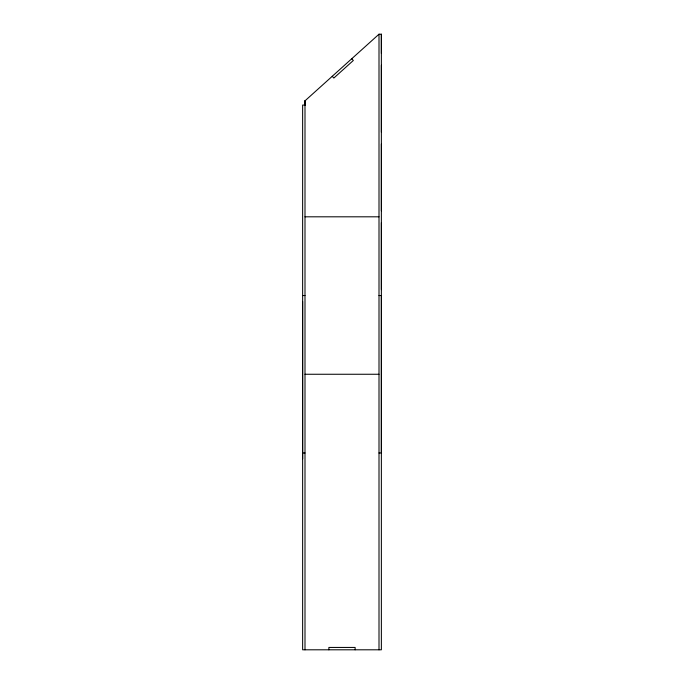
<?xml version="1.0" encoding="UTF-8"?>
<svg xmlns="http://www.w3.org/2000/svg" width="684" height="684" viewBox="0 0 684 684"><rect width="100%" height="100%" fill="white"/><g stroke="black" fill="none" stroke-linecap="round" stroke-linejoin="round"><path stroke-width="1.03" d="M302.636 458.896L302.636 105.062L304.996 105.062L304.996 100.83L379.004 34.2L381.364 34.2L381.364 649.8L302.636 649.8L302.636 301.439M304.996 649.8L304.996 100.83L304.996 105.541M381.364 289.631L381.364 222.719M381.364 210.911L381.364 143.991M381.364 132.183L381.364 65.271M381.364 53.463L381.364 34.2M304.996 216.811L379.004 216.811M302.636 295.539L304.996 295.539M379.004 295.539L381.364 295.539L381.364 452.988L379.004 452.988M304.996 374.259L379.004 374.259M302.636 452.988L304.996 452.988M351.747 58.739L353.329 60.491L333.826 78.053L332.253 76.292M379.004 34.2L379.004 649.8M355.124 649.8L355.124 647.44L328.876 647.44L328.876 649.8"/></g></svg>
